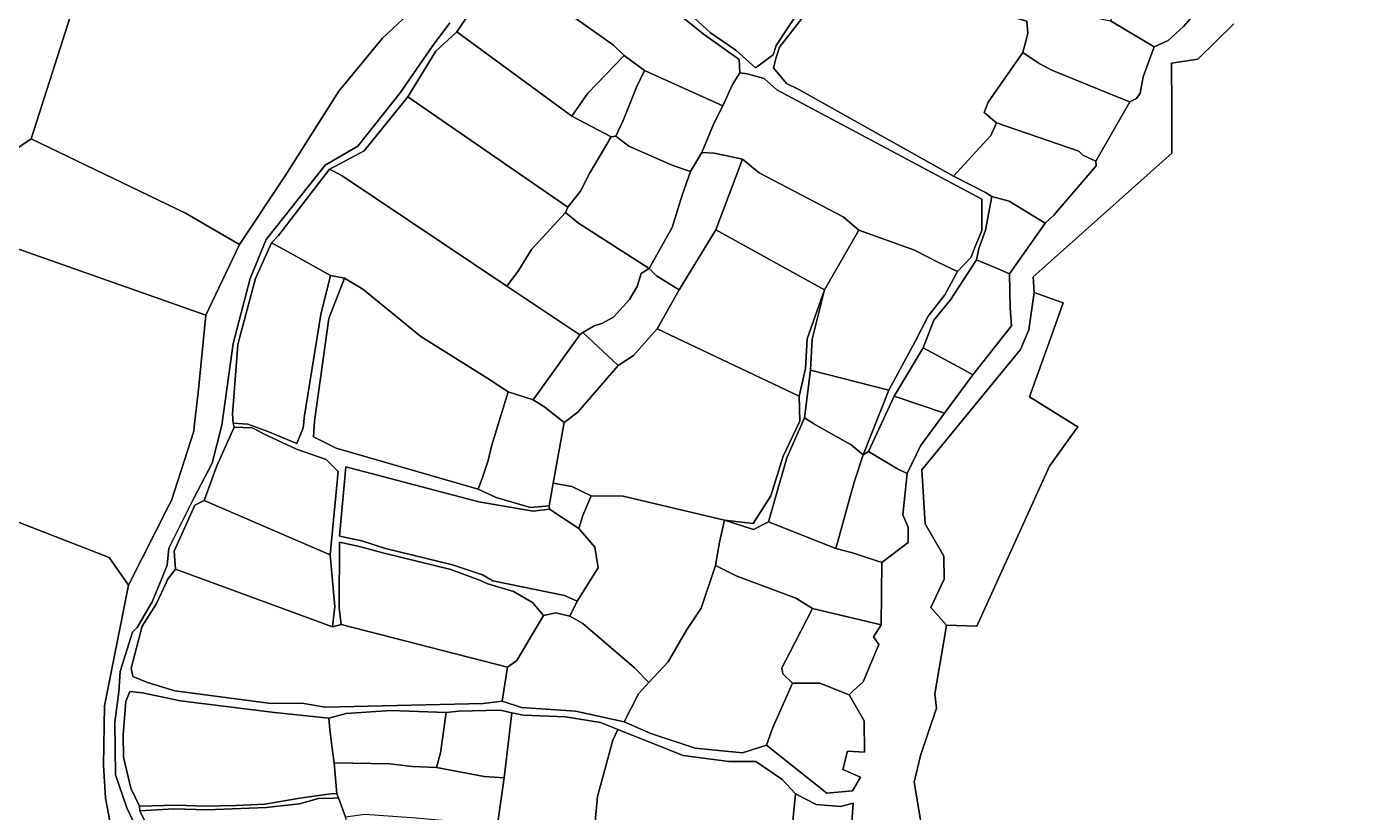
# Model space of a CAD drawing. Extents: x 542555 to 550520, y 1840485 to 1846995.
# Drawn here: x 549481.6 to 549705.2, y 1843547.3 to 1843680.5 of the extents above; entities that cross this region are included whole.
import ezdxf

# ---------------------------------------------------------------- set-up
doc = ezdxf.new("R2010")
doc.units = 0
doc.layers.add('Level 30', color=7, linetype='Continuous')

msp = doc.modelspace()

# ---------------------------------------------------------------- linework, layer by layer
at = {"layer": 'Level 30'}
for points in [[(549546.17, 1843756.85), (549579.65, 1843733.39), (549572.09, 1843725.54), (549566.09, 1843716.54), (549561.41, 1843709.2), (549557.93, 1843698.82), (549555.8093, 1843694.2679), (549555.2, 1843692.96), (549554.6036, 1843692.2236), (549548.68, 1843684.91), (549541.89, 1843678.53), (549534.48, 1843669.53), (549525.37, 1843655.18), (549517.67, 1843643.55), (549508.49, 1843648.85), (549482.35, 1843661.45), (549497.05, 1843707.44), (549511.82, 1843720.65), (549520.9, 1843732.89), (549529.03, 1843743.24)], [(549497.05, 1843707.44), (549482.35, 1843661.45), (549470.89, 1843653.7), (549471.09, 1843645.96), (549456.17, 1843658.35), (549454.95, 1843652.69), (549444.67, 1843640.79), (549430.89, 1843636.33), (549398.93, 1843624.59), (549359.17, 1843625.1), (549345.03, 1843626.95), (549362.71, 1843651.87), (549377.01, 1843666.04), (549394.38, 1843687.6), (549397.43, 1843696.72), (549403.38, 1843709.49), (549405.02, 1843711.74), (549406.76, 1843714.29), (549413.4, 1843720.54), (549427.47, 1843729.39), (549432.89, 1843734.31), (549436.7, 1843738.62), (549443.58, 1843746.77), (549459.36, 1843729.59)], [(549698.91, 1843726.9), (549705.16, 1843724.93), (549703.05, 1843706.49), (549694.7, 1843700.12), (549677.55, 1843680.48), (549674.92, 1843678.14), (549672.59, 1843677.04), (549665.17, 1843681.44), (549666.98, 1843684.75), (549668.41, 1843686.47), (549671.87, 1843689.07), (549673.4, 1843689.47), (549677.14, 1843693.12), (549680.05, 1843698.59), (549683.65, 1843701.19), (549685.28, 1843706.23), (549687.43, 1843710.5), (549688.47, 1843712.57), (549690.26, 1843714.13), (549694.07, 1843720.04), (549696.74, 1843721.37), (549698.39, 1843725.41)], [(549622.24, 1843721.38), (549634.82, 1843712.43), (549636.69, 1843711.26), (549625.33, 1843699.08), (549618.92, 1843692.01), (549614.72, 1843686.63), (549608.57, 1843677.25), (549608.03, 1843675.71), (549605.03, 1843673.47), (549601.7, 1843676.49), (549597.42, 1843679.41), (549593.95, 1843682.67)], [(549601.16, 1843670.68), (549599.54, 1843667.06), (549586.24, 1843673.05), (549582.81, 1843675.59), (549580.98, 1843677.31), (549563.51, 1843689.78), (549565.74, 1843697.17), (549580.31, 1843689.43), (549588.58, 1843685.43), (549596.42, 1843679.09), (549602.3, 1843674.89), (549602.4, 1843672.63)], [(549651.19, 1843679.33), (549650.35, 1843676.1), (549644.45, 1843667.7), (549643.77, 1843665.93), (549645.87, 1843664.18), (549644.88, 1843662.02), (549638.57, 1843655.15), (549612.38, 1843669.83), (549610.32, 1843670.84), (549608.1, 1843673.48), (549608.52, 1843675.27), (549609.12, 1843677), (549615.9, 1843685.77), (549618.05, 1843685.12), (549619.85, 1843683.32), (549623.21, 1843689.91), (549619.81, 1843691.72), (549625.3, 1843698.05), (549627.37, 1843696.41), (549636.72, 1843689.28), (549637.18, 1843688.4), (549639.73, 1843687.09), (549648.59, 1843682.08), (549651, 1843681.39)], [(549563.51, 1843689.78), (549580.98, 1843677.31), (549582.81, 1843675.59), (549576.64, 1843669.18), (549573.95, 1843665.28), (549554.48, 1843679.59), (549559.24, 1843686.69)], [(549665.17, 1843681.44), (549672.59, 1843677.04), (549670.72, 1843671.94), (549670.21, 1843669.19), (549669.6, 1843668.32), (549668.47, 1843667.72), (549665.72, 1843668.82), (549655.23, 1843673.09), (549653.08, 1843674.25), (549650.35, 1843676.1), (549651.19, 1843679.33), (549651, 1843681.39), (549648.59, 1843682.08), (549650.78, 1843686.76), (549653.26, 1843686.2), (549663.46, 1843681.81)], [(549573.95, 1843665.28), (549580.6, 1843661.78), (549576.92, 1843655.57), (549575.4, 1843652.59), (549573.25, 1843649.87), (549546.15, 1843668.55), (549550.89, 1843676.34), (549554.48, 1843679.59)], [(549650.35, 1843676.1), (549653.08, 1843674.25), (549655.23, 1843673.09), (549665.72, 1843668.82), (549668.47, 1843667.72), (549662.67, 1843657.66), (549660.51, 1843658.7), (549659.8, 1843659.35), (549645.87, 1843664.18), (549643.77, 1843665.93), (549644.45, 1843667.7)], [(549582.81, 1843675.59), (549586.24, 1843673.05), (549584.87, 1843670.21), (549582.66, 1843664.58), (549581.4, 1843661.9), (549580.6, 1843661.78), (549573.95, 1843665.28), (549576.64, 1843669.18)], [(549598, 1843664.08), (549595.97, 1843659.12), (549594.02, 1843655.9), (549591.03, 1843656.92), (549583.6, 1843660.2), (549581.4, 1843661.9), (549582.66, 1843664.58), (549584.87, 1843670.21), (549586.24, 1843673.05), (549599.54, 1843667.06)], [(549641.59, 1843641.38), (549639.26, 1843639), (549635.93, 1843640.53), (549631.96, 1843642.61), (549622.57, 1843645.99), (549619.87, 1843648.23), (549605.67, 1843655.67), (549602.85, 1843657.99), (549599.99, 1843658.64), (549598.07, 1843659.05), (549595.97, 1843659.12), (549598, 1843664.08), (549599.54, 1843667.06), (549601.16, 1843670.68), (549602.4, 1843672.63), (549603.62, 1843672.46), (549606.54, 1843671.66), (549608.65, 1843669.78), (549643.39, 1843651.25), (549643.36, 1843645.94), (549642.16, 1843642.93)], [(549546.15, 1843668.55), (549573.25, 1843649.87), (549572.84, 1843648.95), (549567.11, 1843642.71), (549564.86, 1843639.05), (549562.92, 1843636.47), (549535.05, 1843655.17), (549533.4431, 1843656.0485), (549532.91, 1843656.34), (549533.8922, 1843656.852), (549538.78, 1843659.4)], [(549662.77, 1843656.89), (549655.6, 1843648.5), (549654.08, 1843647.18), (549648.01, 1843650.92), (549645.05, 1843651.69), (549644.01, 1843652.39), (549638.57, 1843655.15), (549644.88, 1843662.02), (549645.87, 1843664.18), (549659.8, 1843659.35), (549660.51, 1843658.7), (549662.67, 1843657.66)], [(549482.35, 1843661.45), (549508.49, 1843648.85), (549517.67, 1843643.55), (549511.94, 1843631.55), (549471.09, 1843645.96), (549470.89, 1843653.7)], [(549581.4, 1843661.9), (549583.6, 1843660.2), (549591.03, 1843656.92), (549594.02, 1843655.9), (549592.65, 1843651.9), (549590.95, 1843646.41), (549587.06, 1843639.49), (549575.09, 1843647.19), (549572.84, 1843648.95), (549573.25, 1843649.87), (549575.4, 1843652.59), (549576.92, 1843655.57), (549580.6, 1843661.78)], [(549471.09, 1843645.96), (549511.94, 1843631.55), (549510.64, 1843618.42), (549510.0489, 1843613.2041), (549509.9, 1843611.89), (549506.14, 1843600.15), (549505.7101, 1843599.305), (549498.86, 1843585.84), (549495.6, 1843590.52), (549478.33, 1843597.23), (549477.44, 1843604.6), (549469.96, 1843609.38), (549460.71, 1843617.49), (549452.21, 1843631.59), (549444.67, 1843640.79), (549454.95, 1843652.69), (549456.17, 1843658.35)], [(549602.85, 1843657.99), (549598.3, 1843646.05), (549592.1, 1843635.89), (549588.3, 1843638.27), (549587.06, 1843639.49), (549590.95, 1843646.41), (549592.65, 1843651.9), (549594.02, 1843655.9), (549595.97, 1843659.12), (549598.07, 1843659.05), (549599.99, 1843658.64)], [(549575.32, 1843628.22), (549567.37, 1843617.23), (549563.16, 1843618.58), (549559.69, 1843620.86), (549548.39, 1843627.96), (549538.53, 1843636), (549535.42, 1843637.84), (549533.04, 1843638.29), (549525.7802, 1843642.3394), (549523.09, 1843643.84), (549524.23, 1843645.05), (549532.91, 1843656.34), (549533.4431, 1843656.0485), (549535.05, 1843655.17), (549562.92, 1843636.47)], [(549622.57, 1843645.99), (549616.73, 1843635.85), (549598.3, 1843646.05), (549602.85, 1843657.99), (549605.67, 1843655.67), (549619.87, 1843648.23)], [(549645.05, 1843651.69), (549648.01, 1843650.92), (549654.08, 1843647.18), (549648.06, 1843638.57), (549646.14, 1843639.41), (549642.48, 1843640.96), (549642.86, 1843642.88), (549644.02, 1843645.97)], [(549572.84, 1843648.95), (549575.09, 1843647.19), (549587.06, 1843639.49), (549585.71, 1843638.64), (549585.02, 1843636.42), (549583.71, 1843634.21), (549580.99, 1843631.26), (549579.04, 1843630.15), (549577.72, 1843629.75), (549575.83, 1843628.65), (549575.32, 1843628.22), (549562.92, 1843636.47), (549564.86, 1843639.05), (549567.11, 1843642.71)], [(549598.3, 1843646.05), (549616.73, 1843635.85), (549613.79, 1843627.58), (549613.5, 1843622.55), (549612.45, 1843617.85), (549588.39, 1843629.24), (549592.1, 1843635.89)], [(549622.57, 1843645.99), (549631.96, 1843642.61), (549635.93, 1843640.53), (549639.26, 1843639), (549637.11, 1843635.04), (549634.28, 1843631.38), (549632.1, 1843627.12), (549627.65, 1843618.84), (549614.34, 1843622.24), (549614.62, 1843627.53), (549616.73, 1843635.85)], [(549523.09, 1843643.84), (549525.7802, 1843642.3394), (549533.04, 1843638.29), (549531.42, 1843631.7), (549528.65, 1843614.57), (549528.42, 1843612.49), (549527.34, 1843609.85), (549522.44, 1843611.84), (549519.06, 1843613.12), (549516.57, 1843613.29), (549516.46, 1843614.82), (549517.36, 1843626.57), (549517.7164, 1843627.9131), (549520.34, 1843637.8)], [(549648.38, 1843629.79), (549641.83, 1843621.49), (549639.32, 1843622.86), (549633.44, 1843626.03), (549635.26, 1843630.75), (549638.05, 1843634.18), (549642.48, 1843640.96), (549646.14, 1843639.41), (549648.06, 1843638.57), (549648.16, 1843632.81)], [(549574.84, 1843583.09), (549573.62, 1843580.56), (549571.22, 1843581.14), (549569.13, 1843580.67), (549567.29, 1843582.86), (549564.04, 1843584.75), (549559.69, 1843586.07), (549558.49, 1843586.63), (549553.47, 1843588.48), (549541.95, 1843591.3), (549538.22, 1843592.34), (549534.61, 1843593.08), (549534.55, 1843581.99), (549534.85, 1843579.17), (549533.41, 1843578.76), (549533.82, 1843582.2), (549532.98, 1843590.94), (549534.36, 1843605.1), (549532.33, 1843607.14), (549527.31, 1843608.88), (549522.45, 1843611.14), (549519.8, 1843612.48), (549516.73, 1843612.6), (549516.57, 1843613.29), (549519.06, 1843613.12), (549522.44, 1843611.84), (549527.34, 1843609.85), (549528.42, 1843612.49), (549528.65, 1843614.57), (549531.42, 1843631.7), (549533.04, 1843638.29), (549535.42, 1843637.84), (549532.8, 1843630.99), (549530.38, 1843613.63), (549530.19, 1843610.96), (549534.04, 1843609.04), (549558.08, 1843602.07), (549561.13, 1843600.67), (549566.96, 1843599.01), (549570.11, 1843599.29), (549570.16, 1843598.69), (549567.37, 1843598.36), (549558.16, 1843599.92), (549535.68, 1843605.88), (549534.57, 1843594.1), (549538.36, 1843593.32), (549542.39, 1843592.03), (549553.71, 1843589.24), (549558.79, 1843587.57), (549560.54, 1843586.53), (549572.67, 1843584.05)], [(549592.1, 1843635.89), (549588.39, 1843629.24), (549584.38, 1843624.73), (549581.81, 1843623.02), (549575.83, 1843628.65), (549577.72, 1843629.75), (549579.04, 1843630.15), (549580.99, 1843631.26), (549583.71, 1843634.21), (549585.02, 1843636.42), (549585.71, 1843638.64), (549587.06, 1843639.49), (549588.3, 1843638.27)], [(549535.42, 1843637.84), (549538.53, 1843636), (549548.39, 1843627.96), (549559.69, 1843620.86), (549563.16, 1843618.58), (549560.34, 1843609.37), (549559.79, 1843606.95), (549558.82, 1843604.07), (549558.08, 1843602.07), (549534.04, 1843609.04), (549530.19, 1843610.96), (549530.38, 1843613.63), (549532.8, 1843630.99)], [(549614.62, 1843627.53), (549614.34, 1843622.24), (549613.33, 1843614.18), (549610.35, 1843607.42), (549608.35, 1843600.51), (549607.27, 1843596.57), (549604.7, 1843595.26), (549599.82, 1843596.84), (549604.65, 1843596.26), (549607.65, 1843600.98), (549609.76, 1843607.7), (549612.57, 1843613.64), (549612.45, 1843617.85), (549613.5, 1843622.55), (549613.79, 1843627.58), (549616.73, 1843635.85)], [(549642.53, 1843578.88), (549637.4, 1843579.03), (549634.77, 1843582.02), (549637.02, 1843586.85), (549636.92, 1843590.73), (549633.76, 1843596.24), (549633.23, 1843605.35), (549649.95, 1843625.78), (549651.32, 1843629.07), (549652.23, 1843635.44), (549655.2356, 1843634.3487), (549657.16, 1843633.65), (549655.5073, 1843629.0202), (549651.47, 1843617.71), (549658.8086, 1843613.1538), (549659.62, 1843612.65), (549658.5715, 1843611.1861), (549654.85, 1843605.99)], [(549612.45, 1843617.85), (549612.57, 1843613.64), (549609.76, 1843607.7), (549607.65, 1843600.98), (549604.65, 1843596.26), (549599.82, 1843596.84), (549582.64, 1843600.89), (549577.21, 1843600.98), (549573.93, 1843602.54), (549570.8, 1843603.1), (549572.63, 1843613.36), (549574.98, 1843615.12), (549581.81, 1843623.02), (549584.38, 1843624.73), (549588.39, 1843629.24)], [(549575.83, 1843628.65), (549581.81, 1843623.02), (549574.98, 1843615.12), (549572.63, 1843613.36), (549569.38, 1843616.01), (549567.37, 1843617.23), (549575.32, 1843628.22)], [(549633.44, 1843626.03), (549639.32, 1843622.86), (549641.83, 1843621.49), (549637.06, 1843614.99), (549628.56, 1843617.84)], [(549614.34, 1843622.24), (549627.65, 1843618.84), (549623.31, 1843607.91), (549621.24, 1843609.6), (549615.2, 1843612.99), (549613.33, 1843614.18)], [(549572.63, 1843613.36), (549570.8, 1843603.1), (549570.11, 1843599.29), (549566.96, 1843599.01), (549561.13, 1843600.67), (549558.08, 1843602.07), (549558.82, 1843604.07), (549559.79, 1843606.95), (549560.34, 1843609.37), (549563.16, 1843618.58), (549567.37, 1843617.23), (549569.38, 1843616.01)], [(549628.56, 1843617.84), (549637.06, 1843614.99), (549633.01, 1843609.45), (549630.75, 1843604.73), (549629.12, 1843605.54), (549624.16, 1843608.47)], [(549613.33, 1843614.18), (549615.2, 1843612.99), (549621.24, 1843609.6), (549623.31, 1843607.91), (549621.78, 1843603.26), (549618.65, 1843592.01), (549607.27, 1843596.57), (549608.35, 1843600.51), (549610.35, 1843607.42)], [(549534.36, 1843605.1), (549532.98, 1843590.94), (549511.68, 1843600.15), (549513.84, 1843606.05), (549516.73, 1843612.6), (549519.8, 1843612.48), (549522.45, 1843611.14), (549527.31, 1843608.88), (549532.33, 1843607.14)], [(549630.91, 1843593.06), (549626.43, 1843589.64), (549621.48, 1843591.28), (549618.65, 1843592.01), (549621.78, 1843603.26), (549623.31, 1843607.91), (549624.16, 1843608.47), (549629.12, 1843605.54), (549630.75, 1843604.73), (549629.98, 1843597.72), (549630.9, 1843595.64)], [(549578.42, 1843588.78), (549574.84, 1843583.09), (549572.67, 1843584.05), (549560.54, 1843586.53), (549558.79, 1843587.57), (549553.71, 1843589.24), (549542.39, 1843592.03), (549538.36, 1843593.32), (549534.57, 1843594.1), (549535.68, 1843605.88), (549558.16, 1843599.92), (549567.37, 1843598.36), (549570.16, 1843598.69), (549575.11, 1843595.42), (549577.83, 1843592.24)], [(549570.8, 1843603.1), (549573.93, 1843602.54), (549577.21, 1843600.98), (549575.79, 1843597.65), (549575.11, 1843595.42), (549570.16, 1843598.69), (549570.11, 1843599.29)], [(549533.82, 1843582.2), (549533.41, 1843578.76), (549506.8, 1843588.51), (549506.58, 1843591.57), (549510.06, 1843599.4), (549511.68, 1843600.15), (549532.98, 1843590.94)], [(549577.21, 1843600.98), (549582.64, 1843600.89), (549599.82, 1843596.84), (549598.96, 1843593.1), (549598.29, 1843589.14), (549595.85, 1843581.94), (549593.35, 1843578.18), (549590.26, 1843572.83), (549586.97, 1843569.31), (549584.58, 1843571.82), (549575.82, 1843579.32), (549573.62, 1843580.56), (549574.84, 1843583.09), (549578.42, 1843588.78), (549577.83, 1843592.24), (549575.11, 1843595.42), (549575.79, 1843597.65)], [(549478.33, 1843597.23), (549495.6, 1843590.52), (549498.86, 1843585.84), (549494.76, 1843565.35), (549494.63, 1843555.29), (549494.94, 1843549.75), (549496.48, 1843541.77), (549496.3, 1843536.86), (549497, 1843532.3), (549496.81, 1843525.14), (549481, 1843530.84), (549464.21, 1843535.23), (549433.77, 1843545.69), (549437.98, 1843557.27), (549446.52, 1843560.86), (549471.25, 1843571.05), (549462.19, 1843584.9), (549473.22, 1843592.78)], [(549618.65, 1843592.01), (549621.48, 1843591.28), (549626.43, 1843589.64), (549626.35, 1843579.11), (549614.71, 1843581.84), (549611.89, 1843583.61), (549601.76, 1843587.4), (549598.29, 1843589.14), (549598.96, 1843593.1), (549599.82, 1843596.84), (549604.7, 1843595.26), (549607.27, 1843596.57)], [(549564.6, 1843573.04), (549563.06, 1843571.92), (549534.85, 1843579.17), (549534.55, 1843581.99), (549534.61, 1843593.08), (549538.22, 1843592.34), (549541.95, 1843591.3), (549553.47, 1843588.48), (549558.49, 1843586.63), (549559.69, 1843586.07), (549564.04, 1843584.75), (549567.29, 1843582.86), (549569.13, 1843580.67)], [(549598.29, 1843589.14), (549601.76, 1843587.4), (549611.89, 1843583.61), (549614.71, 1843581.84), (549610.78, 1843574.3), (549609.51, 1843571.82), (549609.68, 1843570.78), (549611.3, 1843569.19), (549608, 1843561.72), (549606.91, 1843558.71), (549602.84, 1843557.43), (549594.85, 1843558.18), (549587.34, 1843560.68), (549582.8, 1843562.64), (549585.22, 1843567.4), (549586.97, 1843569.31), (549590.26, 1843572.83), (549593.35, 1843578.18), (549595.85, 1843581.94)], [(549534.85, 1843579.17), (549563.06, 1843571.92), (549562.13, 1843566.16), (549558.93, 1843565.76), (549532.14, 1843565.17), (549528.19, 1843565.83), (549523.02, 1843565.77), (549506.7, 1843567.91), (549502.07, 1843569.32), (549499.59, 1843570.32), (549499.29, 1843571.76), (549501.19, 1843578.88), (549503.53, 1843582.6), (549505.25, 1843586.2), (549505.46, 1843586.78), (549506.8, 1843588.51), (549533.41, 1843578.76)], [(549573.62, 1843580.56), (549575.82, 1843579.32), (549584.58, 1843571.82), (549586.97, 1843569.31), (549585.22, 1843567.4), (549582.8, 1843562.64), (549574.55, 1843564.46), (549565.41, 1843565.1), (549562.13, 1843566.16), (549563.06, 1843571.92), (549564.6, 1843573.04), (549569.13, 1843580.67), (549571.22, 1843581.14)], [(549614.71, 1843581.84), (549626.35, 1843579.11), (549625.05, 1843577.06), (549625.91, 1843575.75), (549623.27, 1843569.43), (549621.65, 1843567.95), (549620.93, 1843567.25), (549615.97, 1843569.21), (549611.3, 1843569.19), (549609.68, 1843570.78), (549609.51, 1843571.82), (549610.78, 1843574.3)], [(549623.48, 1843557.53), (549620.63, 1843557.71), (549619.85, 1843554.56), (549622.84, 1843553.27), (549621.49, 1843550.96), (549617.14, 1843550.58), (549606.91, 1843558.71), (549608, 1843561.72), (549611.3, 1843569.19), (549615.97, 1843569.21), (549620.93, 1843567.25), (549623.44, 1843562.83)], [(549533.71, 1843555.73), (549534.15, 1843550.47), (549533.51, 1843550.49), (549527.87, 1843549.72), (549521.94, 1843548.73), (549517.09, 1843548.46), (549511.85, 1843548.35), (549507, 1843548.53), (549500.71, 1843548.39), (549499.27, 1843551.44), (549498.02, 1843556.67), (549497.96, 1843560.44), (549498.39, 1843566.12), (549499.06, 1843567.81), (549501.21, 1843567.59), (549507.67, 1843566.19), (549523.58, 1843564.26), (549532.76, 1843563.27), (549532.96, 1843561.36), (549533.28, 1843558.57)], [(549551.68, 1843557.42), (549551.04, 1843554.92), (549546.96, 1843555.11), (549543.1, 1843555.56), (549533.71, 1843555.73), (549533.28, 1843558.57), (549532.96, 1843561.36), (549532.76, 1843563.27), (549535.7, 1843564.07), (549543.31, 1843564.56), (549552.68, 1843564.23)], [(549563.78, 1843564.17), (549562.49, 1843553.17), (549559.08, 1843553.4), (549551.04, 1843554.92), (549551.68, 1843557.42), (549552.68, 1843564.23), (549554.75, 1843564.45), (549561.8, 1843564.65)], [(549578.28, 1843549.98), (549577.73, 1843543.96), (549576.67, 1843539.56), (549576.6, 1843536.96), (549571.41, 1843537.49), (549563.28, 1843539.63), (549560.12, 1843541.59), (549561.18, 1843544.07), (549562.49, 1843553.17), (549563.78, 1843564.17), (549565.73, 1843563.8), (549572.89, 1843563.48), (549578.78, 1843562.57), (549581.71, 1843561.34), (549580.88, 1843559.58)], [(549611.08, 1843541.23), (549610.36, 1843537.62), (549604.22, 1843539.61), (549597.69, 1843539.59), (549592.85, 1843541.42), (549581.79, 1843543.43), (549577.73, 1843543.96), (549578.28, 1843549.98), (549580.88, 1843559.58), (549581.71, 1843561.34), (549592.8, 1843556.98), (549600.54, 1843555.92), (549605.1, 1843555.95), (549609.51, 1843552.97), (549611.83, 1843550.44), (549611.4, 1843546.46)], [(549551.04, 1843554.92), (549559.08, 1843553.4), (549562.49, 1843553.17), (549561.18, 1843544.07), (549560.12, 1843541.59), (549557.76, 1843541.7), (549556.17, 1843541.42), (549555.57, 1843544.69), (549553.23, 1843545.84), (549547.55, 1843546.34), (549538.9, 1843546.96), (549535.58, 1843546.48), (549534.4, 1843549.78), (549534.15, 1843550.47), (549533.71, 1843555.73), (549543.1, 1843555.56), (549546.96, 1843555.11)], [(549506.53, 1843547.93), (549500.77, 1843547.59), (549500.71, 1843548.39), (549507, 1843548.53), (549511.85, 1843548.35), (549517.09, 1843548.46), (549521.94, 1843548.73), (549527.87, 1843549.72), (549533.51, 1843550.49), (549534.15, 1843550.47), (549534.4, 1843549.78), (549533.6, 1843549.73), (549531.06, 1843549.65), (549527.81, 1843548.77), (549522.17, 1843548.12), (549512.2, 1843547.75)], [(549535.58, 1843546.48), (549537.13, 1843533.45), (549532.63, 1843532.3), (549513.89, 1843528.66), (549508.81, 1843528.19), (549508.67, 1843529.15), (549508.59, 1843534.64), (549507.1, 1843536.4), (549504.72, 1843539.58), (549500.77, 1843547.59), (549506.53, 1843547.93), (549512.2, 1843547.75), (549522.17, 1843548.12), (549527.81, 1843548.77), (549531.06, 1843549.65), (549533.6, 1843549.73), (549534.4, 1843549.78)], [(549612.78, 1843526.95), (549610.12, 1843526.82), (549609.71, 1843530.19), (549610.04, 1843534.43), (549610.36, 1843537.62), (549611.08, 1843541.23), (549611.4, 1843546.46), (549611.83, 1843550.44), (549615.32, 1843548.67), (549619.42, 1843548.32), (549621.57, 1843548.86), (549621.13, 1843542.43), (549622.36, 1843532.22), (549622.8, 1843529.16), (549618.25, 1843528.51)]]:
    msp.add_lwpolyline(points, close=True, dxfattribs=at)
for points in [[(549559.24, 1843686.69), (549554.48, 1843679.59), (549550.89, 1843676.34), (549546.15, 1843668.55), (549538.78, 1843659.4), (549533.8922, 1843656.852), (549532.91, 1843656.34), (549524.23, 1843645.05), (549523.09, 1843643.84), (549520.34, 1843637.8), (549517.7164, 1843627.9131), (549517.36, 1843626.57), (549516.46, 1843614.82), (549516.57, 1843613.29), (549516.73, 1843612.6), (549513.84, 1843606.05), (549511.68, 1843600.15), (549510.06, 1843599.4), (549506.58, 1843591.57), (549506.8, 1843588.51), (549505.46, 1843586.78), (549505.25, 1843586.2), (549503.53, 1843582.6), (549501.19, 1843578.88), (549499.29, 1843571.76), (549499.59, 1843570.32), (549502.07, 1843569.32), (549506.7, 1843567.91), (549523.02, 1843565.77), (549528.19, 1843565.83), (549532.14, 1843565.17), (549558.93, 1843565.76), (549562.13, 1843566.16), (549565.41, 1843565.1), (549574.55, 1843564.46), (549582.8, 1843562.64), (549587.34, 1843560.68), (549594.85, 1843558.18), (549602.84, 1843557.43), (549606.91, 1843558.71), (549617.14, 1843550.58), (549621.49, 1843550.96), (549622.84, 1843553.27), (549619.85, 1843554.56), (549620.63, 1843557.71), (549623.48, 1843557.53), (549623.44, 1843562.83), (549620.93, 1843567.25), (549621.65, 1843567.95), (549623.27, 1843569.43), (549625.91, 1843575.75), (549625.05, 1843577.06), (549626.35, 1843579.11), (549626.43, 1843589.64), (549630.91, 1843593.06), (549630.9, 1843595.64), (549629.98, 1843597.72), (549630.75, 1843604.73), (549633.01, 1843609.45), (549637.06, 1843614.99), (549641.83, 1843621.49), (549648.38, 1843629.79), (549648.16, 1843632.81), (549648.06, 1843638.57), (549654.08, 1843647.18), (549655.6, 1843648.5), (549662.77, 1843656.89), (549662.67, 1843657.66), (549668.47, 1843667.72), (549669.6, 1843668.32), (549670.21, 1843669.19), (549670.72, 1843671.94), (549672.59, 1843677.04), (549674.92, 1843678.14), (549677.55, 1843680.48), (549694.7, 1843700.12)], [(549496.48, 1843541.77), (549494.94, 1843549.75), (549494.63, 1843555.29), (549494.76, 1843565.35), (549498.86, 1843585.84), (549505.7101, 1843599.305), (549506.14, 1843600.15), (549509.9, 1843611.89), (549510.0489, 1843613.2041), (549510.64, 1843618.42), (549511.94, 1843631.55), (549517.67, 1843643.55), (549525.37, 1843655.18), (549534.48, 1843669.53), (549541.89, 1843678.53), (549548.68, 1843684.91)], [(549615.9, 1843685.77), (549609.12, 1843677), (549608.52, 1843675.27), (549608.1, 1843673.48), (549610.32, 1843670.84), (549612.38, 1843669.83), (549638.57, 1843655.15), (549644.01, 1843652.39), (549645.05, 1843651.69), (549644.02, 1843645.97), (549642.86, 1843642.88), (549642.48, 1843640.96), (549638.05, 1843634.18), (549635.26, 1843630.75), (549633.44, 1843626.03), (549628.56, 1843617.84), (549624.16, 1843608.47), (549623.31, 1843607.91), (549627.65, 1843618.84), (549632.1, 1843627.12), (549634.28, 1843631.38), (549637.11, 1843635.04), (549639.26, 1843639), (549641.59, 1843641.38), (549642.16, 1843642.93), (549643.36, 1843645.94), (549643.39, 1843651.25), (549608.65, 1843669.78), (549606.54, 1843671.66), (549603.62, 1843672.46), (549602.4, 1843672.63), (549602.3, 1843674.89), (549596.42, 1843679.09), (549588.58, 1843685.43)], [(549593.95, 1843682.67), (549597.42, 1843679.41), (549601.7, 1843676.49), (549605.03, 1843673.47), (549608.03, 1843675.71), (549608.57, 1843677.25), (549614.72, 1843686.63)], [(549500.88, 1843543.24), (549498.57, 1843548.09), (549496.66, 1843553.65), (549496.51, 1843562.6), (549497.19, 1843567.73), (549497.43, 1843571.18), (549499.54, 1843577.86), (549500.34, 1843578.65), (549502.84, 1843583), (549504.51, 1843586.94), (549505.42, 1843589.23), (549505.69, 1843592.08), (549509.94, 1843600.58), (549513, 1843606.48), (549514.66, 1843612.91), (549516.3935, 1843625.5464), (549516.56, 1843626.76), (549519.45, 1843637.78), (549522.19, 1843644.41), (549532.16, 1843657), (549534.8635, 1843658.5897), (549537.67, 1843660.24), (549544.89, 1843669.25), (549550.28, 1843677.11), (549553.25, 1843681.14)], [(549553.25, 1843681.14), (549550.28, 1843677.11), (549544.89, 1843669.25), (549537.67, 1843660.24), (549534.8635, 1843658.5897), (549532.16, 1843657), (549522.19, 1843644.41), (549519.45, 1843637.78), (549516.56, 1843626.76), (549516.3935, 1843625.5464), (549514.66, 1843612.91), (549513, 1843606.48), (549509.94, 1843600.58), (549505.69, 1843592.08), (549505.42, 1843589.23), (549504.51, 1843586.94), (549502.84, 1843583), (549500.34, 1843578.65), (549499.54, 1843577.86), (549497.43, 1843571.18), (549497.19, 1843567.73), (549496.51, 1843562.6), (549496.66, 1843553.65), (549498.57, 1843548.09), (549500.88, 1843543.24)], [(549686.0774, 1843680.9213), (549679.94, 1843674.98), (549675.53, 1843674.31), (549675.5494, 1843666.8782), (549675.57, 1843659.01), (549655.6162, 1843641.2384), (549652.07, 1843638.08), (549652.23, 1843635.44), (549651.32, 1843629.07), (549649.95, 1843625.78), (549633.23, 1843605.35), (549633.76, 1843596.24), (549636.92, 1843590.73), (549637.02, 1843586.85), (549634.77, 1843582.02), (549637.4, 1843579.03), (549637.2157, 1843577.9409), (549635.43, 1843567.39), (549635.71, 1843564.98), (549632.99, 1843556.93), (549631.92, 1843552.44), (549633.71, 1843541.62)], [(549633.71, 1843541.62), (549631.92, 1843552.44), (549632.99, 1843556.93), (549635.71, 1843564.98), (549635.43, 1843567.39), (549637.2157, 1843577.9409), (549637.4, 1843579.03), (549642.53, 1843578.88), (549654.85, 1843605.99), (549658.5715, 1843611.1861), (549659.62, 1843612.65), (549658.8086, 1843613.1538), (549651.47, 1843617.71), (549655.5073, 1843629.0202), (549657.16, 1843633.65), (549655.2356, 1843634.3487), (549652.23, 1843635.44), (549652.07, 1843638.08), (549655.6162, 1843641.2384), (549675.57, 1843659.01), (549675.5494, 1843666.8782), (549675.53, 1843674.31), (549679.94, 1843674.98), (549686.0774, 1843680.9213)], [(549621.13, 1843542.43), (549621.57, 1843548.86), (549619.42, 1843548.32), (549615.32, 1843548.67), (549611.83, 1843550.44), (549609.51, 1843552.97), (549605.1, 1843555.95), (549600.54, 1843555.92), (549592.8, 1843556.98), (549581.71, 1843561.34), (549578.78, 1843562.57), (549572.89, 1843563.48), (549565.73, 1843563.8), (549563.78, 1843564.17), (549561.8, 1843564.65), (549554.75, 1843564.45), (549552.68, 1843564.23), (549543.31, 1843564.56), (549535.7, 1843564.07), (549532.76, 1843563.27), (549523.58, 1843564.26), (549507.67, 1843566.19), (549501.21, 1843567.59), (549499.06, 1843567.81), (549498.39, 1843566.12), (549497.96, 1843560.44), (549498.02, 1843556.67), (549499.27, 1843551.44), (549500.71, 1843548.39), (549500.77, 1843547.59), (549504.72, 1843539.58)]]:
    msp.add_lwpolyline(points, dxfattribs=at)

doc.saveas('drawing.dxf')
